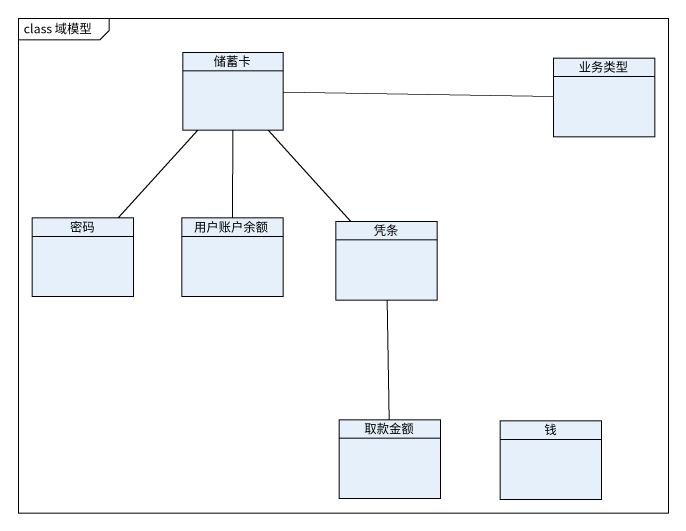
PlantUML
@startuml
mainframe class 域模型
hide circle
hide empty members
class 储蓄卡
class 业务类型
class 密码
class 用户账户余额
class 凭条
class 取款金额
class 钱
储蓄卡 -right- 业务类型
储蓄卡 -- 密码
储蓄卡 -- 用户账户余额
储蓄卡 -- 凭条
凭条 -- 取款金额
@enduml
